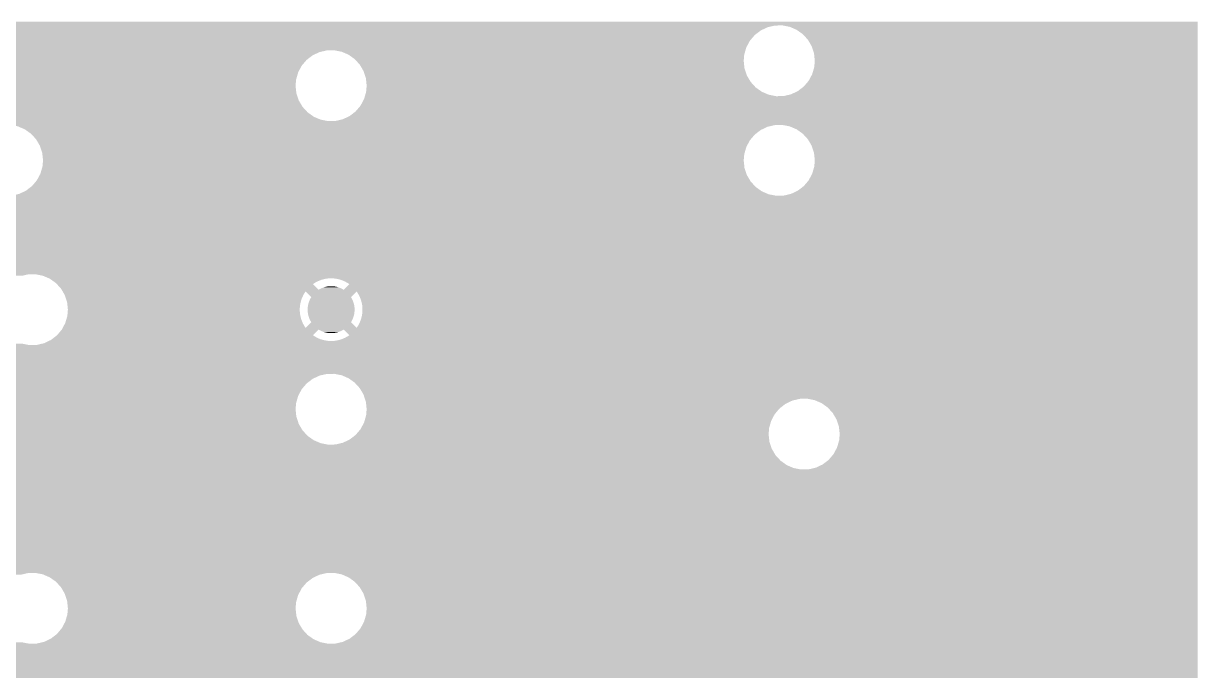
# Model space of a CAD drawing. Extents: x 295 to 953, y 10 to 290.
# Drawn here: x 589.28 to 622.22, y 199.69 to 217.85 of the extents above; entities that cross this region are included whole.
import ezdxf

# ---------------------------------------------------------------- set-up
doc = ezdxf.new("R2010")
doc.units = 0
doc.header["$LTSCALE"] = 5
doc.header["$MEASUREMENT"] = 0
doc.layers.add('PWR1', color=7, linetype='CONTINUOUS')

msp = doc.modelspace()

# ---------------------------------------------------------------- linework, layer by layer
at = {"layer": 'PWR1'}
for points in [[(525.272, 217.796), (525.272, 217.905), (622.223, 217.796), (622.223, 217.905)], [(525.272, 217.792), (525.272, 217.796), (610.366, 217.792), (610.576, 217.796)], [(525.272, 217.744), (525.272, 217.792), (610.16, 217.744), (610.366, 217.792)], [(525.272, 217.654), (525.272, 217.744), (609.97, 217.654), (610.16, 217.744)], [(610.783, 217.756), (610.576, 217.796), (622.223, 217.756), (622.223, 217.796)], [(610.977, 217.672), (610.783, 217.756), (622.223, 217.672), (622.223, 217.756)], [(525.272, 217.526), (525.272, 217.654), (609.802, 217.526), (609.97, 217.654)], [(525.272, 217.366), (525.272, 217.526), (609.665, 217.366), (609.802, 217.526)], [(611.149, 217.55), (610.977, 217.672), (622.223, 217.55), (622.223, 217.672)], [(611.291, 217.395), (611.149, 217.55), (622.223, 217.395), (622.223, 217.55)], [(525.272, 217.18), (525.272, 217.366), (609.565, 217.18), (609.665, 217.366)], [(525.272, 217.098), (525.272, 217.18), (609.541, 217.098), (609.565, 217.18)], [(525.272, 217.094), (525.272, 217.098), (597.793, 217.094), (598.003, 217.098)], [(525.272, 217.046), (525.272, 217.094), (597.587, 217.046), (597.793, 217.094)], [(598.21, 217.057), (598.003, 217.098), (609.53, 217.057), (609.541, 217.098)], [(611.398, 217.213), (611.291, 217.395), (622.223, 217.213), (622.223, 217.395)], [(611.464, 217.012), (611.398, 217.213), (622.223, 217.012), (622.223, 217.213)], [(525.272, 216.956), (525.272, 217.046), (597.397, 216.956), (597.587, 217.046)], [(525.272, 216.828), (525.272, 216.956), (597.229, 216.828), (597.397, 216.956)], [(525.272, 216.667), (525.272, 216.828), (597.092, 216.667), (597.229, 216.828)], [(598.395, 216.978), (598.21, 217.057), (609.507, 216.978), (609.53, 217.057)], [(598.404, 216.974), (598.395, 216.978), (609.506, 216.974), (609.507, 216.978)], [(598.576, 216.852), (598.404, 216.974), (609.495, 216.852), (609.506, 216.974)], [(598.621, 216.803), (598.576, 216.852), (609.491, 216.803), (609.495, 216.852)], [(598.718, 216.696), (598.621, 216.803), (609.502, 216.696), (609.491, 216.803)], [(611.486, 216.803), (611.464, 217.012), (622.223, 216.803), (622.223, 217.012)], [(611.471, 216.628), (611.486, 216.803), (622.223, 216.628), (622.223, 216.803)], [(525.272, 216.482), (525.272, 216.667), (596.992, 216.482), (597.092, 216.667)], [(525.272, 216.279), (525.272, 216.482), (596.934, 216.279), (596.992, 216.482)], [(598.779, 216.593), (598.718, 216.696), (609.513, 216.593), (609.502, 216.696)], [(598.825, 216.514), (598.779, 216.593), (609.539, 216.514), (609.513, 216.593)], [(598.865, 216.393), (598.825, 216.514), (609.579, 216.393), (609.539, 216.514)], [(611.312, 216.239), (611.412, 216.425), (622.223, 216.239), (622.223, 216.425)], [(611.412, 216.425), (611.471, 216.628), (622.223, 216.425), (622.223, 216.628)], [(525.272, 216.104), (525.272, 216.279), (596.918, 216.104), (596.934, 216.279)], [(525.272, 215.894), (525.272, 216.104), (596.94, 215.894), (596.918, 216.104)], [(598.891, 216.314), (598.865, 216.393), (609.625, 216.314), (609.579, 216.393)], [(598.902, 216.211), (598.891, 216.314), (609.686, 216.211), (609.625, 216.314)], [(598.913, 216.104), (598.902, 216.211), (609.783, 216.104), (609.686, 216.211)], [(598.909, 216.055), (598.913, 216.104), (609.828, 216.055), (609.783, 216.104)], [(611.175, 216.079), (611.312, 216.239), (622.223, 216.079), (622.223, 216.239)], [(525.272, 215.694), (525.272, 215.894), (597.006, 215.694), (596.94, 215.894)], [(598.839, 215.727), (598.863, 215.809), (622.223, 215.727), (622.223, 215.809)], [(598.863, 215.809), (598.875, 215.85), (610.401, 215.809), (610.194, 215.85)], [(598.875, 215.85), (598.898, 215.929), (610.194, 215.85), (610.009, 215.929)], [(598.898, 215.933), (598.909, 216.055), (610, 215.933), (609.828, 216.055)], [(598.898, 215.929), (598.898, 215.933), (610.009, 215.929), (610, 215.933)], [(610.401, 215.809), (610.612, 215.813), (622.223, 215.809), (622.223, 215.813)], [(610.612, 215.813), (610.817, 215.861), (622.223, 215.813), (622.223, 215.861)], [(610.817, 215.861), (611.008, 215.951), (622.223, 215.861), (622.223, 215.951)], [(611.008, 215.951), (611.175, 216.079), (622.223, 215.951), (622.223, 216.079)], [(525.272, 215.663), (525.272, 215.694), (597.025, 215.663), (597.006, 215.694)], [(529.759, 215.639), (529.474, 215.663), (597.039, 215.639), (597.025, 215.663)], [(530.036, 215.57), (529.759, 215.639), (597.079, 215.57), (597.039, 215.639)], [(530.175, 215.512), (530.036, 215.57), (597.113, 215.512), (597.079, 215.57)], [(530.299, 215.46), (530.175, 215.512), (597.161, 215.46), (597.113, 215.512)], [(530.466, 215.357), (530.299, 215.46), (597.255, 215.357), (597.161, 215.46)], [(598.602, 215.38), (598.739, 215.541), (622.223, 215.38), (622.223, 215.541)], [(598.739, 215.541), (598.839, 215.727), (622.223, 215.541), (622.223, 215.727)], [(530.542, 215.31), (530.466, 215.357), (597.321, 215.31), (597.255, 215.357)], [(530.63, 215.234), (530.542, 215.31), (597.427, 215.234), (597.321, 215.31)], [(530.726, 215.151), (530.63, 215.234), (597.621, 215.151), (597.427, 215.234)], [(530.759, 215.123), (530.726, 215.151), (597.762, 215.123), (597.621, 215.151)], [(530.77, 215.111), (530.759, 215.123), (597.828, 215.111), (597.762, 215.123)], [(530.862, 215.002), (530.77, 215.111), (622.223, 215.002), (622.223, 215.111)], [(597.828, 215.111), (598.039, 215.114), (622.223, 215.111), (622.223, 215.114)], [(598.039, 215.114), (598.244, 215.162), (622.223, 215.114), (622.223, 215.162)], [(598.244, 215.162), (598.435, 215.252), (622.223, 215.162), (622.223, 215.252)], [(598.435, 215.252), (598.602, 215.38), (622.223, 215.252), (622.223, 215.38)], [(588.942, 214.998), (588.923, 215.002), (610.366, 214.998), (610.576, 215.002)], [(589.13, 214.962), (588.942, 214.998), (610.207, 214.962), (610.366, 214.998)], [(589.155, 214.95), (589.13, 214.962), (610.16, 214.95), (610.207, 214.962)], [(589.324, 214.878), (589.155, 214.95), (610.007, 214.878), (610.16, 214.95)], [(589.349, 214.86), (589.324, 214.878), (609.97, 214.86), (610.007, 214.878)], [(589.495, 214.756), (589.349, 214.86), (609.833, 214.756), (609.97, 214.86)], [(610.783, 214.962), (610.576, 215.002), (622.223, 214.962), (622.223, 215.002)], [(610.977, 214.878), (610.783, 214.962), (622.223, 214.878), (622.223, 214.962)], [(611.149, 214.756), (610.977, 214.878), (622.223, 214.756), (622.223, 214.878)], [(589.517, 214.732), (589.495, 214.756), (609.802, 214.732), (609.833, 214.756)], [(589.638, 214.601), (589.517, 214.732), (609.69, 214.601), (609.802, 214.732)], [(589.655, 214.572), (589.638, 214.601), (609.665, 214.572), (609.69, 214.601)], [(589.744, 214.419), (589.655, 214.572), (609.583, 214.419), (609.665, 214.572)], [(611.291, 214.601), (611.149, 214.756), (622.223, 214.601), (622.223, 214.756)], [(611.398, 214.419), (611.291, 214.601), (622.223, 214.419), (622.223, 214.601)], [(589.755, 214.386), (589.744, 214.419), (609.565, 214.386), (609.583, 214.419)], [(589.81, 214.218), (589.755, 214.386), (609.517, 214.218), (609.565, 214.386)], [(589.814, 214.184), (589.81, 214.218), (609.507, 214.184), (609.517, 214.218)], [(589.833, 214.009), (589.814, 214.184), (609.491, 214.009), (609.507, 214.184)], [(611.464, 214.218), (611.398, 214.419), (622.223, 214.218), (622.223, 214.419)], [(611.486, 214.009), (611.464, 214.218), (622.223, 214.009), (622.223, 214.218)], [(589.758, 213.631), (589.807, 213.799), (609.569, 213.631), (609.513, 213.799)], [(589.807, 213.799), (589.817, 213.834), (609.513, 213.799), (609.51, 213.834)], [(589.817, 213.834), (589.833, 214.009), (609.51, 213.834), (609.491, 214.009)], [(611.412, 213.631), (611.471, 213.834), (622.223, 213.631), (622.223, 213.834)], [(611.471, 213.834), (611.486, 214.009), (622.223, 213.834), (622.223, 214.009)], [(589.634, 213.417), (589.658, 213.445), (609.686, 213.417), (609.669, 213.445)], [(589.658, 213.445), (589.741, 213.599), (609.669, 213.445), (609.579, 213.599)], [(589.741, 213.599), (589.758, 213.631), (609.579, 213.599), (609.569, 213.631)], [(611.175, 213.285), (611.312, 213.445), (622.223, 213.285), (622.223, 213.445)], [(611.312, 213.445), (611.412, 213.631), (622.223, 213.445), (622.223, 213.631)], [(589.163, 213.067), (589.316, 213.139), (610.168, 213.067), (610, 213.139)], [(589.316, 213.139), (589.354, 213.157), (610, 213.139), (609.975, 213.157)], [(589.354, 213.157), (589.49, 213.261), (609.975, 213.157), (609.828, 213.261)], [(589.49, 213.261), (589.522, 213.285), (609.828, 213.261), (609.806, 213.285)], [(589.522, 213.285), (589.634, 213.417), (609.806, 213.285), (609.686, 213.417)], [(610.817, 213.067), (611.008, 213.157), (622.223, 213.067), (622.223, 213.157)], [(611.008, 213.157), (611.175, 213.285), (622.223, 213.157), (622.223, 213.285)], [(586.318, 212.821), (586.254, 213.015), (622.223, 212.821), (622.223, 213.015)], [(586.34, 212.612), (586.318, 212.821), (622.223, 212.612), (622.223, 212.821)], [(588.747, 213.015), (588.958, 213.019), (610.401, 213.015), (610.382, 213.019)], [(588.958, 213.019), (589.116, 213.056), (610.382, 213.019), (610.194, 213.056)], [(589.116, 213.056), (589.163, 213.067), (610.194, 213.056), (610.168, 213.067)], [(610.401, 213.015), (610.612, 213.019), (622.223, 213.015), (622.223, 213.019)], [(610.612, 213.019), (610.817, 213.067), (622.223, 213.019), (622.223, 213.067)], [(586.325, 212.437), (586.34, 212.612), (622.223, 212.437), (622.223, 212.612)], [(586.166, 212.048), (586.266, 212.234), (622.223, 212.048), (622.223, 212.234)], [(586.266, 212.234), (586.325, 212.437), (622.223, 212.234), (622.223, 212.437)], [(585.862, 211.76), (586.029, 211.888), (622.223, 211.76), (622.223, 211.888)], [(586.029, 211.888), (586.166, 212.048), (622.223, 211.888), (622.223, 212.048)], [(525.272, 210.811), (525.272, 211.618), (622.223, 210.811), (622.223, 211.618)], [(585.255, 211.618), (585.466, 211.622), (622.223, 211.618), (622.223, 211.622)], [(585.466, 211.622), (585.671, 211.67), (622.223, 211.622), (622.223, 211.67)], [(585.671, 211.67), (585.862, 211.76), (622.223, 211.67), (622.223, 211.76)], [(577.067, 210.807), (577.048, 210.811), (589.411, 210.807), (589.621, 210.811)], [(589.828, 210.771), (589.621, 210.811), (622.223, 210.771), (622.223, 210.811)], [(577.255, 210.771), (577.067, 210.807), (589.252, 210.771), (589.411, 210.807)], [(589.998, 210.697), (589.828, 210.771), (622.223, 210.697), (622.223, 210.771)], [(590.007, 210.694), (589.998, 210.697), (597.834, 210.694), (597.896, 210.697)], [(590.022, 210.687), (590.007, 210.694), (597.782, 210.687), (597.834, 210.694)], [(590.024, 210.686), (590.022, 210.687), (597.771, 210.686), (597.782, 210.687)], [(590.042, 210.673), (590.024, 210.686), (597.71, 210.673), (597.771, 210.686)], [(590.065, 210.657), (590.042, 210.673), (597.65, 210.657), (597.71, 210.673)], [(590.095, 210.635), (590.065, 210.657), (597.591, 210.635), (597.65, 210.657)], [(590.13, 210.61), (590.095, 210.635), (597.533, 210.61), (597.591, 210.635)], [(590.172, 210.581), (590.13, 210.61), (597.478, 210.581), (597.533, 210.61)], [(590.194, 210.565), (590.172, 210.581), (597.452, 210.565), (597.478, 210.581)], [(590.21, 210.548), (590.194, 210.565), (597.424, 210.548), (597.452, 210.565)], [(590.222, 210.534), (590.21, 210.548), (597.405, 210.534), (597.424, 210.548)], [(590.336, 210.41), (590.222, 210.534), (597.529, 210.41), (597.405, 210.534)], [(598.021, 210.691), (597.959, 210.697), (622.223, 210.691), (622.223, 210.697)], [(598.083, 210.682), (598.021, 210.691), (622.223, 210.682), (622.223, 210.691)], [(598.145, 210.667), (598.083, 210.682), (622.223, 210.667), (622.223, 210.682)], [(598.204, 210.649), (598.145, 210.667), (622.223, 210.649), (622.223, 210.667)], [(598.263, 210.626), (598.204, 210.649), (622.223, 210.626), (622.223, 210.649)], [(598.32, 210.599), (598.263, 210.626), (622.223, 210.599), (622.223, 210.626)], [(598.268, 210.375), (598.427, 210.534), (622.223, 210.375), (622.223, 210.534)], [(598.374, 210.569), (598.32, 210.599), (622.223, 210.569), (622.223, 210.599)], [(598.427, 210.534), (598.374, 210.569), (622.223, 210.534), (622.223, 210.569)], [(590.357, 210.375), (590.336, 210.41), (597.563, 210.375), (597.529, 210.41)], [(590.384, 210.329), (590.357, 210.375), (622.223, 210.329), (622.223, 210.375)], [(590.414, 210.276), (590.384, 210.329), (597.164, 210.276), (597.199, 210.329)], [(590.443, 210.228), (590.414, 210.276), (597.137, 210.228), (597.164, 210.276)], [(590.445, 210.222), (590.443, 210.228), (597.134, 210.222), (597.137, 210.228)], [(590.463, 210.165), (590.445, 210.222), (597.107, 210.165), (597.134, 210.222)], [(590.483, 210.107), (590.463, 210.165), (597.084, 210.107), (597.107, 210.165)], [(597.358, 210.17), (597.199, 210.329), (598.473, 210.17), (598.632, 210.329)], [(597.335, 210.13), (597.358, 210.17), (598.496, 210.13), (598.473, 210.17)], [(597.563, 210.375), (597.595, 210.394), (598.268, 210.375), (598.235, 210.394)], [(597.595, 210.394), (597.612, 210.402), (598.235, 210.394), (598.221, 210.402)], [(597.612, 210.402), (597.644, 210.418), (598.221, 210.402), (598.186, 210.418)], [(597.644, 210.418), (597.661, 210.425), (598.186, 210.418), (598.171, 210.425)], [(597.661, 210.425), (597.694, 210.439), (598.171, 210.425), (598.136, 210.439)], [(597.694, 210.439), (597.712, 210.444), (598.136, 210.439), (598.121, 210.444)], [(597.712, 210.444), (597.746, 210.455), (598.121, 210.444), (598.083, 210.455)], [(597.746, 210.455), (597.765, 210.459), (598.083, 210.455), (598.068, 210.459)], [(597.765, 210.459), (597.799, 210.467), (598.068, 210.459), (598.03, 210.467)], [(597.799, 210.467), (597.82, 210.469), (598.03, 210.467), (598.015, 210.469)], [(597.82, 210.469), (597.853, 210.474), (598.015, 210.469), (597.974, 210.474)], [(597.853, 210.474), (597.879, 210.475), (597.974, 210.474), (597.961, 210.475)], [(597.879, 210.475), (597.907, 210.477), (597.961, 210.475), (597.907, 210.477)], [(598.656, 210.293), (598.632, 210.329), (622.223, 210.293), (622.223, 210.329)], [(598.688, 210.239), (598.656, 210.293), (622.223, 210.239), (622.223, 210.293)], [(598.716, 210.183), (598.688, 210.239), (622.223, 210.183), (622.223, 210.239)], [(598.74, 210.125), (598.716, 210.183), (622.223, 210.125), (622.223, 210.183)], [(590.502, 210.047), (590.483, 210.107), (597.066, 210.047), (597.084, 210.107)], [(590.509, 210.027), (590.502, 210.047), (597.061, 210.027), (597.066, 210.047)], [(590.513, 209.985), (590.509, 210.027), (597.052, 209.985), (597.061, 210.027)], [(590.52, 209.924), (590.513, 209.985), (597.042, 209.924), (597.052, 209.985)], [(590.526, 209.861), (590.52, 209.924), (597.037, 209.861), (597.042, 209.924)], [(590.531, 209.818), (590.526, 209.861), (597.036, 209.818), (597.037, 209.861)], [(597.256, 209.818), (597.258, 209.863), (598.575, 209.818), (598.573, 209.863)], [(597.258, 209.863), (597.259, 209.872), (598.573, 209.863), (598.573, 209.872)], [(597.259, 209.872), (597.264, 209.917), (598.573, 209.872), (598.567, 209.917)], [(597.264, 209.917), (597.265, 209.926), (598.567, 209.917), (598.566, 209.926)], [(597.265, 209.926), (597.274, 209.97), (598.566, 209.926), (598.557, 209.97)], [(597.274, 209.97), (597.277, 209.979), (598.557, 209.97), (598.555, 209.979)], [(597.277, 209.979), (597.289, 210.023), (598.555, 209.979), (598.542, 210.023)], [(597.289, 210.023), (597.292, 210.031), (598.542, 210.023), (598.539, 210.031)], [(597.292, 210.031), (597.308, 210.073), (598.539, 210.031), (598.523, 210.073)], [(597.308, 210.073), (597.312, 210.081), (598.523, 210.073), (598.52, 210.081)], [(597.312, 210.081), (597.331, 210.123), (598.52, 210.081), (598.5, 210.123)], [(597.331, 210.123), (597.335, 210.13), (598.5, 210.123), (598.496, 210.13)], [(598.76, 210.065), (598.74, 210.125), (622.223, 210.065), (622.223, 210.125)], [(598.776, 210.004), (598.76, 210.065), (622.223, 210.004), (622.223, 210.065)], [(598.787, 209.943), (598.776, 210.004), (622.223, 209.943), (622.223, 210.004)], [(598.793, 209.88), (598.787, 209.943), (622.223, 209.88), (622.223, 209.943)], [(598.796, 209.818), (598.793, 209.88), (622.223, 209.818), (622.223, 209.88)], [(590.457, 209.44), (590.472, 209.493), (597.121, 209.44), (597.098, 209.493)], [(590.472, 209.493), (590.489, 209.552), (597.098, 209.493), (597.077, 209.552)], [(590.489, 209.552), (590.507, 209.612), (597.077, 209.552), (597.06, 209.612)], [(590.507, 209.612), (590.516, 209.643), (597.06, 209.612), (597.054, 209.643)], [(590.516, 209.643), (590.518, 209.674), (597.054, 209.643), (597.047, 209.674)], [(590.518, 209.674), (590.524, 209.736), (597.047, 209.674), (597.039, 209.736)], [(590.524, 209.736), (590.529, 209.798), (597.039, 209.736), (597.036, 209.798)], [(590.529, 209.798), (590.531, 209.818), (597.036, 209.798), (597.036, 209.818)], [(597.258, 209.772), (597.256, 209.818), (598.573, 209.772), (598.575, 209.818)], [(597.258, 209.763), (597.258, 209.772), (598.572, 209.763), (598.573, 209.772)], [(597.264, 209.718), (597.258, 209.763), (598.567, 209.718), (598.572, 209.763)], [(597.265, 209.709), (597.264, 209.718), (598.566, 209.709), (598.567, 209.718)], [(597.274, 209.665), (597.265, 209.709), (598.557, 209.665), (598.566, 209.709)], [(597.276, 209.656), (597.274, 209.665), (598.555, 209.656), (598.557, 209.665)], [(597.289, 209.613), (597.276, 209.656), (598.542, 209.613), (598.555, 209.656)], [(597.292, 209.604), (597.289, 209.613), (598.539, 209.604), (598.542, 209.613)], [(597.308, 209.562), (597.292, 209.604), (598.523, 209.562), (598.539, 209.604)], [(597.311, 209.554), (597.308, 209.562), (598.519, 209.554), (598.523, 209.562)], [(597.331, 209.513), (597.311, 209.554), (598.5, 209.513), (598.519, 209.554)], [(597.335, 209.505), (597.331, 209.513), (598.496, 209.505), (598.5, 209.513)], [(597.358, 209.466), (597.335, 209.505), (598.473, 209.466), (598.496, 209.505)], [(598.724, 209.47), (598.747, 209.529), (622.223, 209.47), (622.223, 209.529)], [(598.747, 209.529), (598.765, 209.589), (622.223, 209.529), (622.223, 209.589)], [(598.765, 209.589), (598.779, 209.65), (622.223, 209.589), (622.223, 209.65)], [(598.779, 209.65), (598.789, 209.712), (622.223, 209.65), (622.223, 209.712)], [(598.789, 209.712), (598.795, 209.774), (622.223, 209.712), (622.223, 209.774)], [(598.795, 209.774), (598.796, 209.818), (622.223, 209.774), (622.223, 209.818)], [(590.226, 209.101), (590.357, 209.254), (597.405, 209.101), (597.558, 209.254)], [(590.357, 209.254), (590.36, 209.26), (597.558, 209.254), (597.563, 209.26)], [(590.36, 209.26), (590.385, 209.307), (622.223, 209.26), (622.223, 209.307)], [(590.385, 209.307), (590.396, 209.326), (597.199, 209.307), (597.185, 209.326)], [(590.396, 209.326), (590.424, 209.38), (597.185, 209.326), (597.152, 209.38)], [(590.424, 209.38), (590.454, 209.435), (597.152, 209.38), (597.123, 209.435)], [(590.454, 209.435), (590.457, 209.44), (597.123, 209.435), (597.121, 209.44)], [(597.199, 209.307), (597.358, 209.465), (598.632, 209.307), (598.473, 209.465)], [(597.358, 209.465), (597.358, 209.466), (598.473, 209.465), (598.473, 209.466)], [(597.596, 209.241), (597.563, 209.26), (598.236, 209.241), (598.268, 209.26)], [(597.611, 209.233), (597.596, 209.241), (598.219, 209.233), (598.236, 209.241)], [(597.645, 209.217), (597.611, 209.233), (598.187, 209.217), (598.219, 209.233)], [(597.66, 209.21), (597.645, 209.217), (598.17, 209.21), (598.187, 209.217)], [(597.695, 209.197), (597.66, 209.21), (598.137, 209.197), (598.17, 209.21)], [(597.711, 209.191), (597.695, 209.197), (598.119, 209.191), (598.137, 209.197)], [(597.748, 209.18), (597.711, 209.191), (598.085, 209.18), (598.119, 209.191)], [(597.763, 209.176), (597.748, 209.18), (598.066, 209.176), (598.085, 209.18)], [(597.801, 209.169), (597.763, 209.176), (598.032, 209.169), (598.066, 209.176)], [(597.816, 209.166), (597.801, 209.169), (598.011, 209.166), (598.032, 209.169)], [(597.857, 209.161), (597.816, 209.166), (597.978, 209.161), (598.011, 209.166)], [(598.427, 209.101), (598.268, 209.26), (622.223, 209.101), (622.223, 209.26)], [(598.632, 209.307), (598.667, 209.359), (622.223, 209.307), (622.223, 209.359)], [(598.667, 209.359), (598.697, 209.414), (622.223, 209.359), (622.223, 209.414)], [(598.697, 209.414), (598.724, 209.47), (622.223, 209.414), (622.223, 209.47)], [(577.084, 208.828), (577.242, 208.865), (589.427, 208.828), (589.239, 208.865)], [(589.657, 208.828), (589.862, 208.876), (622.223, 208.828), (622.223, 208.876)], [(589.862, 208.876), (589.993, 208.938), (622.223, 208.876), (622.223, 208.938)], [(589.993, 208.938), (589.995, 208.939), (597.935, 208.938), (597.872, 208.939)], [(589.995, 208.939), (590.006, 208.944), (597.872, 208.939), (597.81, 208.944)], [(590.006, 208.944), (590.027, 208.954), (597.81, 208.944), (597.748, 208.954)], [(590.027, 208.954), (590.053, 208.966), (597.748, 208.954), (597.695, 208.966)], [(590.053, 208.966), (590.055, 208.968), (597.695, 208.966), (597.687, 208.968)], [(590.055, 208.968), (590.079, 208.986), (597.687, 208.968), (597.627, 208.986)], [(590.079, 208.986), (590.109, 209.009), (597.627, 208.986), (597.568, 209.009)], [(590.109, 209.009), (590.144, 209.036), (597.568, 209.009), (597.511, 209.036)], [(590.144, 209.036), (590.184, 209.067), (597.511, 209.036), (597.457, 209.067)], [(590.184, 209.067), (590.22, 209.094), (597.457, 209.067), (597.415, 209.094)], [(590.22, 209.094), (590.226, 209.101), (597.415, 209.094), (597.405, 209.101)], [(597.87, 209.16), (597.857, 209.161), (597.952, 209.16), (597.978, 209.161)], [(597.924, 209.158), (597.87, 209.16), (597.924, 209.158), (597.952, 209.16)], [(597.935, 208.938), (597.997, 208.941), (622.223, 208.938), (622.223, 208.941)], [(597.997, 208.941), (598.06, 208.949), (622.223, 208.941), (622.223, 208.949)], [(598.06, 208.949), (598.121, 208.962), (622.223, 208.949), (622.223, 208.962)], [(598.121, 208.962), (598.182, 208.979), (622.223, 208.962), (622.223, 208.979)], [(598.182, 208.979), (598.241, 209), (622.223, 208.979), (622.223, 209)], [(598.241, 209), (598.298, 209.025), (622.223, 209), (622.223, 209.025)], [(598.298, 209.025), (598.353, 209.054), (622.223, 209.025), (622.223, 209.054)], [(598.353, 209.054), (598.407, 209.087), (622.223, 209.054), (622.223, 209.087)], [(598.407, 209.087), (598.427, 209.101), (622.223, 209.087), (622.223, 209.101)], [(540.915, 208.63), (540.852, 208.824), (622.223, 208.63), (622.223, 208.824)], [(540.938, 208.421), (540.915, 208.63), (622.223, 208.421), (622.223, 208.63)], [(576.873, 208.824), (577.084, 208.828), (589.446, 208.824), (589.427, 208.828)], [(589.446, 208.824), (589.657, 208.828), (622.223, 208.824), (622.223, 208.828)], [(540.863, 208.043), (540.922, 208.246), (622.223, 208.043), (622.223, 208.246)], [(540.922, 208.246), (540.938, 208.421), (622.223, 208.246), (622.223, 208.421)], [(540.849, 208.017), (540.863, 208.043), (622.223, 208.017), (622.223, 208.043)], [(577.067, 208.013), (577.048, 208.017), (597.793, 208.013), (598.003, 208.017)], [(577.255, 207.977), (577.067, 208.013), (597.634, 207.977), (597.793, 208.013)], [(577.281, 207.965), (577.255, 207.977), (597.587, 207.965), (597.634, 207.977)], [(577.449, 207.893), (577.281, 207.965), (597.434, 207.893), (597.587, 207.965)], [(577.474, 207.875), (577.449, 207.893), (597.397, 207.875), (597.434, 207.893)], [(577.621, 207.771), (577.474, 207.875), (597.26, 207.771), (597.397, 207.875)], [(598.21, 207.977), (598.003, 208.017), (622.223, 207.977), (622.223, 208.017)], [(598.404, 207.893), (598.21, 207.977), (622.223, 207.893), (622.223, 207.977)], [(598.576, 207.771), (598.404, 207.893), (622.223, 207.771), (622.223, 207.893)], [(577.643, 207.747), (577.621, 207.771), (597.229, 207.747), (597.26, 207.771)], [(577.763, 207.616), (577.643, 207.747), (597.117, 207.616), (597.229, 207.747)], [(577.78, 207.587), (577.763, 207.616), (597.092, 207.587), (597.117, 207.616)], [(577.87, 207.434), (577.78, 207.587), (597.01, 207.434), (597.092, 207.587)], [(598.718, 207.616), (598.576, 207.771), (622.223, 207.616), (622.223, 207.771)], [(598.825, 207.434), (598.718, 207.616), (622.223, 207.434), (622.223, 207.616)], [(577.881, 207.401), (577.87, 207.434), (596.992, 207.401), (597.01, 207.434)], [(577.936, 207.233), (577.881, 207.401), (596.944, 207.233), (596.992, 207.401)], [(577.939, 207.199), (577.936, 207.233), (596.934, 207.199), (596.944, 207.233)], [(577.958, 207.024), (577.939, 207.199), (596.918, 207.024), (596.934, 207.199)], [(598.863, 207.319), (598.825, 207.434), (622.223, 207.319), (622.223, 207.434)], [(598.864, 207.315), (598.863, 207.319), (611.064, 207.315), (611.275, 207.319)], [(598.88, 207.267), (598.864, 207.315), (610.859, 207.267), (611.064, 207.315)], [(598.891, 207.233), (598.88, 207.267), (610.787, 207.233), (610.859, 207.267)], [(598.897, 207.177), (598.891, 207.233), (610.668, 207.177), (610.787, 207.233)], [(611.482, 207.278), (611.275, 207.319), (622.223, 207.278), (622.223, 207.319)], [(611.676, 207.195), (611.482, 207.278), (622.223, 207.195), (622.223, 207.278)], [(611.847, 207.073), (611.676, 207.195), (622.223, 207.073), (622.223, 207.195)], [(577.944, 206.855), (577.958, 207.024), (596.936, 206.855), (596.918, 207.024)], [(598.91, 207.049), (598.897, 207.177), (610.501, 207.049), (610.668, 207.177)], [(598.898, 206.849), (598.901, 206.888), (610.342, 206.849), (610.364, 206.888)], [(598.901, 206.888), (598.913, 207.024), (610.364, 206.888), (610.479, 207.024)], [(598.913, 207.024), (598.91, 207.049), (610.479, 207.024), (610.501, 207.049)], [(611.99, 206.917), (611.847, 207.073), (622.223, 206.917), (622.223, 207.073)], [(612.096, 206.735), (611.99, 206.917), (622.223, 206.735), (622.223, 206.917)], [(577.787, 206.465), (577.866, 206.614), (597.093, 206.465), (597.006, 206.614)], [(577.866, 206.614), (577.886, 206.652), (597.006, 206.614), (596.994, 206.652)], [(577.886, 206.652), (577.932, 206.814), (596.994, 206.652), (596.94, 206.814)], [(577.932, 206.814), (577.944, 206.855), (596.94, 206.814), (596.936, 206.855)], [(598.76, 206.5), (598.839, 206.646), (610.205, 206.5), (610.247, 206.646)], [(598.839, 206.646), (598.855, 206.703), (610.247, 206.646), (610.264, 206.703)], [(598.855, 206.703), (598.898, 206.849), (610.264, 206.703), (610.342, 206.849)], [(612.162, 206.535), (612.096, 206.735), (622.223, 206.535), (622.223, 206.735)], [(612.185, 206.325), (612.162, 206.535), (622.223, 206.325), (622.223, 206.535)], [(579.89, 206.454), (579.755, 206.465), (597.1, 206.454), (597.093, 206.465)], [(579.968, 206.432), (579.89, 206.454), (597.113, 206.432), (597.1, 206.454)], [(580.076, 206.401), (579.968, 206.432), (597.141, 206.401), (597.113, 206.432)], [(580.377, 206.276), (580.076, 206.401), (597.255, 206.276), (597.141, 206.401)], [(580.671, 206.154), (580.377, 206.276), (597.427, 206.154), (597.255, 206.276)], [(598.435, 206.172), (598.602, 206.3), (610.206, 206.172), (610.192, 206.3)], [(598.602, 206.3), (598.623, 206.325), (610.192, 206.3), (610.19, 206.325)], [(598.623, 206.325), (598.739, 206.46), (610.19, 206.325), (610.202, 206.46)], [(598.739, 206.46), (598.76, 206.5), (610.202, 206.46), (610.205, 206.5)], [(612.169, 206.15), (612.185, 206.325), (622.223, 206.15), (622.223, 206.325)], [(580.872, 206.071), (580.671, 206.154), (597.621, 206.071), (597.427, 206.154)], [(580.97, 206.03), (580.872, 206.071), (597.828, 206.03), (597.621, 206.071)], [(581.059, 205.993), (580.97, 206.03), (610.252, 205.993), (610.24, 206.03)], [(581.126, 205.962), (581.059, 205.993), (610.262, 205.962), (610.252, 205.993)], [(581.195, 205.915), (581.126, 205.962), (610.278, 205.915), (610.262, 205.962)], [(581.286, 205.853), (581.195, 205.915), (610.314, 205.853), (610.278, 205.915)], [(597.828, 206.03), (598.039, 206.034), (610.24, 206.03), (610.239, 206.034)], [(598.039, 206.034), (598.244, 206.082), (610.239, 206.034), (610.223, 206.082)], [(598.244, 206.082), (598.315, 206.115), (610.223, 206.082), (610.212, 206.115)], [(598.315, 206.115), (598.435, 206.172), (610.212, 206.115), (610.206, 206.172)], [(612.01, 205.762), (612.11, 205.948), (622.223, 205.762), (622.223, 205.948)], [(612.11, 205.948), (612.169, 206.15), (622.223, 205.948), (622.223, 206.15)], [(581.396, 205.733), (581.286, 205.853), (610.384, 205.733), (610.314, 205.853)], [(581.417, 205.711), (581.396, 205.733), (610.405, 205.711), (610.384, 205.733)], [(581.491, 205.578), (581.417, 205.711), (610.527, 205.578), (610.405, 205.711)], [(581.511, 205.542), (581.491, 205.578), (610.577, 205.542), (610.527, 205.578)], [(581.548, 205.455), (581.511, 205.542), (610.699, 205.455), (610.577, 205.542)], [(611.706, 205.473), (611.874, 205.601), (622.223, 205.473), (622.223, 205.601)], [(611.874, 205.601), (612.01, 205.762), (622.223, 205.601), (622.223, 205.762)], [(581.582, 205.372), (581.548, 205.455), (610.892, 205.372), (610.699, 205.455)], [(581.599, 205.332), (581.582, 205.372), (611.099, 205.332), (610.892, 205.372)], [(581.645, 205.223), (581.599, 205.332), (622.223, 205.223), (622.223, 205.332)], [(585.637, 205.183), (585.43, 205.223), (622.223, 205.183), (622.223, 205.223)], [(611.099, 205.332), (611.31, 205.335), (622.223, 205.332), (622.223, 205.335)], [(611.31, 205.335), (611.515, 205.383), (622.223, 205.335), (622.223, 205.383)], [(611.515, 205.383), (611.706, 205.473), (622.223, 205.383), (622.223, 205.473)], [(585.831, 205.099), (585.637, 205.183), (622.223, 205.099), (622.223, 205.183)], [(586.003, 204.977), (585.831, 205.099), (622.223, 204.977), (622.223, 205.099)], [(586.145, 204.822), (586.003, 204.977), (622.223, 204.822), (622.223, 204.977)], [(586.252, 204.64), (586.145, 204.822), (622.223, 204.64), (622.223, 204.822)], [(586.318, 204.439), (586.252, 204.64), (622.223, 204.439), (622.223, 204.64)], [(586.34, 204.23), (586.318, 204.439), (622.223, 204.23), (622.223, 204.439)], [(586.325, 204.055), (586.34, 204.23), (622.223, 204.055), (622.223, 204.23)], [(586.266, 203.852), (586.325, 204.055), (622.223, 203.852), (622.223, 204.055)], [(586.029, 203.506), (586.166, 203.666), (622.223, 203.506), (622.223, 203.666)], [(586.166, 203.666), (586.266, 203.852), (622.223, 203.666), (622.223, 203.852)], [(581.99, 202.429), (581.99, 203.236), (622.223, 202.429), (622.223, 203.236)], [(585.255, 203.236), (585.466, 203.24), (622.223, 203.236), (622.223, 203.24)], [(585.466, 203.24), (585.671, 203.288), (622.223, 203.24), (622.223, 203.288)], [(585.671, 203.288), (585.862, 203.378), (622.223, 203.288), (622.223, 203.378)], [(585.862, 203.378), (586.029, 203.506), (622.223, 203.378), (622.223, 203.506)], [(581.99, 202.425), (581.99, 202.429), (589.411, 202.425), (589.621, 202.429)], [(581.99, 202.377), (581.99, 202.425), (589.205, 202.377), (589.411, 202.425)], [(589.64, 202.425), (589.621, 202.429), (597.793, 202.425), (598.003, 202.429)], [(589.828, 202.389), (589.64, 202.425), (597.634, 202.389), (597.793, 202.425)], [(589.854, 202.377), (589.828, 202.389), (597.587, 202.377), (597.634, 202.389)], [(590.022, 202.305), (589.854, 202.377), (597.434, 202.305), (597.587, 202.377)], [(590.047, 202.287), (590.022, 202.305), (597.397, 202.287), (597.434, 202.305)], [(590.194, 202.183), (590.047, 202.287), (597.26, 202.183), (597.397, 202.287)], [(598.21, 202.389), (598.003, 202.429), (622.223, 202.389), (622.223, 202.429)], [(598.404, 202.305), (598.21, 202.389), (622.223, 202.305), (622.223, 202.389)], [(598.576, 202.183), (598.404, 202.305), (622.223, 202.183), (622.223, 202.305)], [(590.216, 202.159), (590.194, 202.183), (597.229, 202.159), (597.26, 202.183)], [(590.336, 202.028), (590.216, 202.159), (597.117, 202.028), (597.229, 202.159)], [(590.353, 201.999), (590.336, 202.028), (597.092, 201.999), (597.117, 202.028)], [(590.443, 201.846), (590.353, 201.999), (597.01, 201.846), (597.092, 201.999)], [(598.718, 202.028), (598.576, 202.183), (622.223, 202.028), (622.223, 202.183)], [(598.825, 201.846), (598.718, 202.028), (622.223, 201.846), (622.223, 202.028)], [(590.454, 201.813), (590.443, 201.846), (596.992, 201.813), (597.01, 201.846)], [(590.509, 201.645), (590.454, 201.813), (596.944, 201.645), (596.992, 201.813)], [(590.512, 201.611), (590.509, 201.645), (596.934, 201.611), (596.944, 201.645)], [(590.531, 201.436), (590.512, 201.611), (596.918, 201.436), (596.934, 201.611)], [(598.891, 201.645), (598.825, 201.846), (622.223, 201.645), (622.223, 201.846)], [(598.913, 201.436), (598.891, 201.645), (622.223, 201.436), (622.223, 201.645)], [(590.505, 201.226), (590.516, 201.261), (596.94, 201.226), (596.937, 201.261)], [(590.516, 201.261), (590.531, 201.436), (596.937, 201.261), (596.918, 201.436)], [(598.839, 201.058), (598.898, 201.261), (622.223, 201.058), (622.223, 201.261)], [(598.898, 201.261), (598.913, 201.436), (622.223, 201.261), (622.223, 201.436)], [(590.357, 200.872), (590.439, 201.026), (597.096, 200.872), (597.006, 201.026)], [(590.439, 201.026), (590.457, 201.058), (597.006, 201.026), (596.996, 201.058)], [(590.457, 201.058), (590.505, 201.226), (596.996, 201.058), (596.94, 201.226)], [(598.739, 200.872), (598.839, 201.058), (622.223, 200.872), (622.223, 201.058)], [(590.053, 200.584), (590.189, 200.688), (597.402, 200.584), (597.255, 200.688)], [(590.189, 200.688), (590.22, 200.712), (597.255, 200.688), (597.233, 200.712)], [(590.22, 200.712), (590.332, 200.844), (597.233, 200.712), (597.113, 200.844)], [(590.332, 200.844), (590.357, 200.872), (597.113, 200.844), (597.096, 200.872)], [(598.435, 200.584), (598.602, 200.712), (622.223, 200.584), (622.223, 200.712)], [(598.602, 200.712), (598.739, 200.872), (622.223, 200.712), (622.223, 200.872)], [(581.99, 200.442), (581.99, 200.483), (589.446, 200.442), (589.239, 200.483)], [(581.99, 197.675), (581.99, 200.442), (622.223, 197.675), (622.223, 200.442)], [(589.446, 200.442), (589.657, 200.446), (597.828, 200.442), (597.809, 200.446)], [(589.657, 200.446), (589.815, 200.483), (597.809, 200.446), (597.621, 200.483)], [(589.815, 200.483), (589.862, 200.494), (597.621, 200.483), (597.595, 200.494)], [(589.862, 200.494), (590.015, 200.566), (597.595, 200.494), (597.427, 200.566)], [(590.015, 200.566), (590.053, 200.584), (597.427, 200.566), (597.402, 200.584)], [(597.828, 200.442), (598.039, 200.446), (622.223, 200.442), (622.223, 200.446)], [(598.039, 200.446), (598.244, 200.494), (622.223, 200.446), (622.223, 200.494)], [(598.244, 200.494), (598.435, 200.584), (622.223, 200.494), (622.223, 200.584)]]:
    msp.add_solid(points, dxfattribs=at)

doc.saveas('drawing.dxf')
